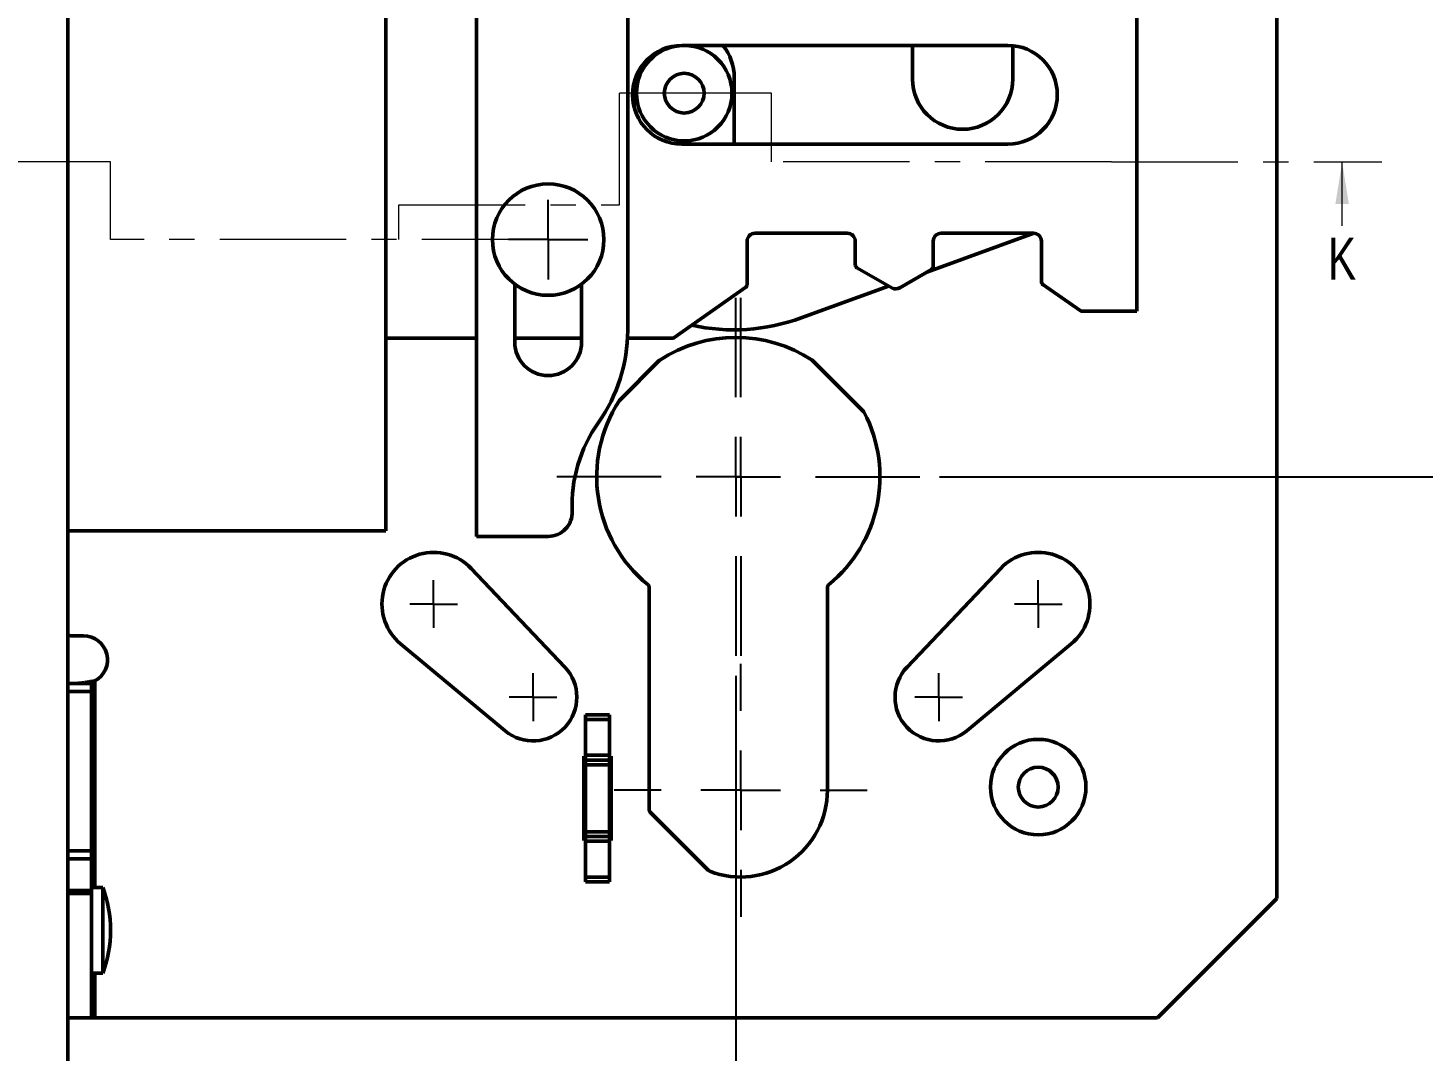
# Model space of a CAD drawing. Header units: millimetres. Extents: x 4 to 420, y 5 to 292.
# Drawn here: x 62.7 to 132.8, y 65.9 to 117.3 of the extents above; entities that cross this region are included whole.
import ezdxf

# ---------------------------------------------------------------- set-up
doc = ezdxf.new("R2010")
doc.units = ezdxf.units.MM
doc.linetypes.add('CENTER', pattern=[10.16, 6.35, -1.27, 1.27, -1.27])
doc.layers.add('FORMAT', color=7, linetype='Continuous')
doc.styles.add('SLDTEXTSTYLE0', font='TXT', dxfattribs={"width": 0.75})
doc.dimstyles.new('SLDDIMSTYLE0', dxfattribs={"dimtxt": 2.116667, "dimasz": 2.116667, "dimexe": 0, "dimexo": 0.0625, "dimgap": 0.529167, "dimtad": 1, "dimlfac": 1.25, "dimrnd": 1e-09, "dimzin": 12, "dimdsep": 46, "dimtxsty": 'SLDTEXTSTYLE0', "dimsah": 1, "dimcen": 0.09, "dimadec": 0, "dimazin": 3, "dimtfac": 1, "dimtofl": 0, "dimtmove": 0, "dimatfit": 3, "dimfxl": 1, "dimfrac": 2, "dimtolj": 1, "dimtzin": 12, "dimarcsym": 0})

# ---------------------------------------------------------------- blocks, each defined once
blk = doc.blocks.new('_D_3')
at = {"layer": 'FORMAT', "color": 7}
for p, q in [((117.012, 162.758), (142.697, 162.758)), ((141.697, 162.758), (141.697, 94.758)), ((108.497, 94.758), (142.697, 94.758))]:
    blk.add_line(p, q, dxfattribs=at)
for centre, start, end in [((140.016, 126.84), 63.43495, 116.56505), ((140.016, 130.438), 243.43495, 296.56505)]:
    blk.add_arc(centre, 3.76, start, end, dxfattribs=at)
for points in [[(141.697, 162.758), (141.372, 160.641), (142.023, 160.641)], [(141.697, 94.758), (142.023, 96.874), (141.372, 96.874)]]:
    blk.add_solid(points, dxfattribs=at)
at = {"layer": 'FORMAT', "color": 7, "insert": (138.969, 127.075), "char_height": 2.1167, "attachment_point": 1, "rotation": 90, "style": 'SLDTEXTSTYLE0'}
blk.add_mtext('85', dxfattribs=at)
blk = doc.blocks.new('_D_4')
at = {"layer": 'FORMAT', "color": 7}
for p, q in [((98.257, 84.758), (98.257, 25.203)), ((62.657, 39.758), (62.657, 25.203)), ((98.257, 26.203), (62.657, 26.203))]:
    blk.add_line(p, q, dxfattribs=at)
for centre, start, end in [((79.556, 27.885), 153.43495, 206.56505), ((77.415, 27.885), 333.43495, 26.56505)]:
    blk.add_arc(centre, 3.76, start, end, dxfattribs=at)
for points in [[(62.657, 26.203), (64.774, 25.878), (64.774, 26.529)], [(98.257, 26.203), (96.141, 26.529), (96.141, 25.878)]]:
    blk.add_solid(points, dxfattribs=at)
at = {"layer": 'FORMAT', "color": 7, "insert": (76.192, 28.932), "char_height": 2.1167, "attachment_point": 1, "style": 'SLDTEXTSTYLE0'}
blk.add_mtext('B.S.', dxfattribs=at)
blk = doc.blocks.new('SW_CENTERMARKSYMBOL_6')
at = {"layer": 'FORMAT', "color": 0}
for q in [(0, 2), (-2, 0), (0, -2), (2, 0)]:
    blk.add_line((0, 0), q, dxfattribs=at)
blk = doc.blocks.new('SW_CENTERMARKSYMBOL_8')
at = {"layer": 'FORMAT', "color": 0}
for q in [(0, 1.2), (-1.2, 0), (0, -1.2), (1.2, 0)]:
    blk.add_line((0, 0), q, dxfattribs=at)
blk = doc.blocks.new('SW_CENTERMARKSYMBOL_9')
at = {"layer": 'FORMAT', "color": 0}
for q in [(0, 1.2), (-1.2, 0), (0, -1.2), (1.2, 0)]:
    blk.add_line((0, 0), q, dxfattribs=at)
blk = doc.blocks.new('SW_CENTERMARKSYMBOL_10')
at = {"layer": 'FORMAT', "color": 0}
for q in [(0, 1.2), (-1.2, 0), (0, -1.2), (1.2, 0)]:
    blk.add_line((0, 0), q, dxfattribs=at)
blk = doc.blocks.new('SW_CENTERMARKSYMBOL_11')
at = {"layer": 'FORMAT', "color": 0}
for q in [(0, 1.2), (-1.2, 0), (0, -1.2), (1.2, 0)]:
    blk.add_line((0, 0), q, dxfattribs=at)
blk = doc.blocks.new('SW_CENTERMARKSYMBOL_12')
at = {"layer": 'FORMAT', "color": 0}
for p, q in [((0, 4), (0, 9)), ((0, 0), (0, 2)), ((-4, 0), (-9, 0)), ((0, 0), (-2, 0)), ((0, 0), (0, -2)), ((0, 0), (2, 0)), ((4, 0), (9, 0)), ((0, -4), (0, -9))]:
    blk.add_line(p, q, dxfattribs=at)
blk = doc.blocks.new('SW_CENTERMARKSYMBOL_13')
at = {"layer": 'FORMAT', "color": 0}
for p, q in [((0, 4), (0, 9)), ((0, 0), (0, 2)), ((-4, 0), (-9, 0)), ((0, 0), (-2, 0)), ((0, 0), (0, -2)), ((0, 0), (2, 0)), ((4, 0), (9, 0)), ((0, -4), (0, -9))]:
    blk.add_line(p, q, dxfattribs=at)
blk = doc.blocks.new('SW_CENTERMARKSYMBOL_14')
at = {"layer": 'FORMAT', "color": 0}
for p, q in [((0, 4), (0, 6.36)), ((0, 0), (0, 2)), ((-4, 0), (-6.36, 0)), ((0, 0), (-2, 0)), ((0, 0), (0, -2)), ((0, 0), (2, 0)), ((4, 0), (6.36, 0)), ((0, -4), (0, -6.36))]:
    blk.add_line(p, q, dxfattribs=at)

msp = doc.modelspace()

# ---------------------------------------------------------------- linework, layer by layer
at = {"color": 7, "linetype": 'Continuous', "lineweight": 50}
for p, q in [((64.6573, 40.7577), (64.6573, 232.7577)), ((125.4573, 73.5577), (125.4573, 199.9577)), ((85.2173, 141.8889), (85.2173, 91.762)), ((92.8173, 102.1129), (92.8173, 139.8557)), ((80.6573, 129.6377), (80.6573, 92.0377)), ((118.4173, 103.0777), (118.4173, 126.1177)), ((111.9373, 116.4377), (95.5373, 116.4377)), ((107.1373, 116.4377), (107.1373, 114.7434)), ((112.1773, 116.4261), (112.1773, 114.7434)), ((93.1373, 114.5825), (93.1373, 113.3329)), ((98.1773, 114.8234), (98.1773, 111.4777)), ((95.5373, 111.4777), (111.9373, 111.4777)), ((99.2173, 106.9977), (103.8573, 106.9977)), ((113.2307, 106.9975), (107.8639, 105.0441)), ((108.5773, 106.9977), (113.2173, 106.9977)), ((98.8173, 104.4098), (98.8173, 106.5977)), ((104.2573, 106.5977), (104.2573, 105.401)), ((108.1773, 105.3181), (108.1773, 106.5977)), ((113.6173, 106.5977), (113.6173, 104.5563)), ((104.3376, 105.2623), (106.0981, 104.2509)), ((106.4981, 104.2517), (108.0976, 105.1797)), ((87.1373, 104.4377), (87.1373, 101.522)), ((90.4973, 101.522), (90.4973, 104.4377)), ((95.1329, 101.7466), (98.7491, 104.2788)), ((105.9376, 104.343), (101.5449, 102.7442)), ((113.6856, 104.4252), (115.5688, 103.1066)), ((115.6605, 103.0777), (118.4173, 103.0777)), ((80.6573, 101.7177), (85.2173, 101.7177)), ((87.1373, 101.7177), (90.4973, 101.7177)), ((92.8076, 101.7177), (95.0411, 101.7177)), ((94.4057, 100.5987), (92.4163, 98.6094)), ((104.6766, 98.0311), (102.109, 100.5987)), ((80.6573, 92.0377), (64.6573, 92.0377)), ((85.2173, 91.762), (88.8251, 91.762)), ((89.652, 85.1933), (84.9419, 90.1489)), ((111.5728, 90.1489), (106.8627, 85.1933)), ((93.8973, 89.2048), (93.8974, 78.0131)), ((102.8573, 78.9977), (102.8573, 89.2048)), ((64.8173, 86.7577), (65.4573, 86.7577)), ((81.3945, 86.359), (86.6503, 81.9864)), ((109.8644, 81.9864), (115.1202, 86.359)), ((64.6573, 84.3577), (65.8573, 84.3577)), ((65.8573, 84.3577), (65.8573, 83.9577)), ((65.8573, 84.3577), (65.8902, 84.3577)), ((64.6573, 83.9577), (65.8573, 83.9577)), ((65.8573, 83.9577), (65.8573, 75.9577)), ((90.6973, 82.7977), (91.8973, 82.7977)), ((90.6973, 82.5577), (90.6973, 82.7977)), ((91.8973, 82.5577), (91.8973, 82.7977)), ((90.6973, 82.5577), (91.8973, 82.5577)), ((90.6973, 80.7577), (90.6973, 82.5577)), ((91.8973, 80.7577), (91.8973, 82.5577)), ((90.6973, 80.7177), (90.6173, 80.7177)), ((90.6173, 80.7177), (90.6173, 76.4777)), ((90.6973, 80.7577), (91.8973, 80.7577)), ((90.6973, 80.5177), (90.6973, 80.7577)), ((91.8973, 80.5177), (91.8973, 80.7577)), ((91.9773, 80.7177), (91.8973, 80.7177)), ((91.9773, 76.4777), (91.9773, 80.7177)), ((90.6973, 80.5177), (91.8973, 80.5177)), ((90.6973, 80.2777), (90.6973, 80.5177)), ((90.6973, 80.2777), (91.8973, 80.2777)), ((90.6973, 76.9177), (90.6973, 80.2777)), ((91.8973, 80.2777), (91.8973, 80.5177)), ((91.8973, 76.9177), (91.8973, 80.2777)), ((93.9442, 77.9), (96.8817, 74.9625)), ((90.6173, 76.4777), (90.6973, 76.4777)), ((90.6973, 76.6777), (90.6973, 76.9177)), ((90.6973, 76.9177), (91.8973, 76.9177)), ((90.6973, 76.6777), (91.8973, 76.6777)), ((90.6973, 76.4377), (90.6973, 76.6777)), ((91.8973, 76.6777), (91.8973, 76.9177)), ((91.8973, 76.4377), (91.8973, 76.6777)), ((91.8973, 76.4777), (91.9773, 76.4777)), ((64.6573, 75.9577), (65.8573, 75.9577)), ((65.8573, 75.9577), (65.8573, 75.5577)), ((90.6973, 76.4377), (91.8973, 76.4377)), ((90.6973, 74.6377), (90.6973, 76.4377)), ((91.8973, 74.6377), (91.8973, 76.4377)), ((64.6573, 75.5577), (65.8573, 75.5577)), ((65.8573, 75.5577), (65.8573, 73.9689)), ((90.6973, 74.6377), (91.8973, 74.6377)), ((90.6973, 74.3977), (90.6973, 74.6377)), ((90.6973, 74.3977), (91.8973, 74.3977)), ((91.8973, 74.3977), (91.8973, 74.6377)), ((64.6573, 73.9689), (65.8573, 73.9689)), ((64.6573, 73.8111), (65.8573, 73.8111)), ((66.4173, 74.1177), (65.8573, 74.1177)), ((65.8573, 73.9689), (65.8573, 73.8111)), ((65.8573, 73.8111), (65.8573, 67.5577)), ((66.4173, 74.1177), (66.4173, 72.8987)), ((119.4573, 67.5577), (125.4573, 73.5577)), ((66.4173, 72.8987), (66.4173, 69.7977)), ((65.8573, 69.7977), (66.4173, 69.7977)), ((64.6573, 67.5577), (65.8573, 67.5577)), ((66.0173, 67.5577), (65.8573, 67.5577)), ((66.0173, 67.5577), (119.4573, 67.5577))]:
    msp.add_line(p, q, dxfattribs=at)
at = {"color": 7, "linetype": 'CENTER', "lineweight": 18}
for p, q in [((95.6573, 114.0377), (92.4034, 114.0377)), ((92.4034, 108.4282), (92.4034, 114.0377)), ((100.0385, 114.0377), (95.6573, 114.0377)), ((100.0385, 110.5834), (100.0385, 114.0377)), ((66.8127, 110.5834), (39.9412, 110.5834)), ((66.8127, 106.6777), (66.8127, 110.5834)), ((117.1476, 110.5834), (100.0385, 110.5834)), ((117.1476, 110.5834), (130.7383, 110.5834)), ((81.3139, 108.4282), (92.4034, 108.4282)), ((81.3139, 106.6777), (81.3139, 108.4282)), ((88.8173, 106.6777), (66.8127, 106.6777)), ((88.8173, 106.6777), (81.3139, 106.6777))]:
    msp.add_line(p, q, dxfattribs=at)
at = {"color": 7, "linetype": 'Continuous', "lineweight": 18}
msp.add_line((128.7383, 107.366), (128.7383, 110.5834), dxfattribs=at)
at = {"color": 8, "linetype": 'Continuous', "lineweight": 50}
for p, q in [((66.0173, 74.1177), (66.0173, 84.4964)), ((66.0173, 67.5577), (66.0173, 69.7977))]:
    msp.add_line(p, q, dxfattribs=at)
at = {"color": 7, "linetype": 'Continuous', "lineweight": 50}
for centre, radius in [((95.6573, 114.0377), 2.4), ((95.6573, 114.0377), 1), ((88.8173, 106.6777), 2.8), ((113.4573, 79.1577), 2.4), ((113.4573, 79.1577), 1)]:
    msp.add_circle(centre, radius, dxfattribs=at)
for centre, radius, start, end in [((95.5373, 113.9577), 2.48, 90, 270), ((95.6573, 114.8234), 2.52, 0, 39.837401), ((111.9373, 113.9577), 2.48, 270, 90), ((109.6573, 114.7434), 2.52, 180, 0), ((99.2173, 106.5977), 0.4, 90, 180), ((103.8573, 106.5977), 0.4, 0, 90), ((108.5773, 106.5977), 0.4, 90, 180), ((113.2173, 106.5977), 0.4, 0, 90), ((104.4173, 105.401), 0.16, 180, 240.121583), ((108.0173, 105.3181), 0.16, 300.121583, 0), ((113.7773, 104.5563), 0.16, 180, 235), ((98.6573, 104.4098), 0.16, 305, 0), ((106.2973, 104.5977), 0.4, 240.121583, 300.121583), ((98.1373, 112.1062), 9.9629, 257.749893, 290), ((115.6605, 103.2377), 0.16, 235, 270), ((84.8173, 102.1129), 8, 324.665498, 0), ((98.2573, 94.7577), 7, 56.867836, 123.132164), ((95.0411, 101.8777), 0.16, 270, 305), ((88.8173, 101.522), 1.68, 180, 0), ((94.5188, 100.4856), 0.16, 123.132164, 135), ((101.9959, 100.4856), 0.16, 45, 56.867836), ((98.2573, 94.7577), 7, 146.867836, 230.855015), ((92.5294, 98.4963), 0.16, 135, 146.867836), ((98.4973, 94.7577), 7, 309.144985, 27.518468), ((104.5635, 97.918), 0.16, 27.518468, 45), ((97.2173, 93.322), 7.2, 144.665498, 182.456286), ((88.8251, 92.962), 1.2, 270, 2.456286), ((83.0573, 88.3577), 2.6, 43.545025, 230.241747), ((113.4573, 88.3577), 2.6, 309.758253, 136.454975), ((93.7373, 89.2048), 0.16, 0.000022, 50.855015), ((103.0173, 89.2048), 0.16, 129.144985, 180), ((64.8173, 86.9177), 0.16, 180, 270), ((65.4573, 85.5577), 1.2, 297.818141, 90), ((88.0573, 83.6777), 2.2, 230.241747, 43.545025), ((108.4573, 83.6777), 2.2, 136.454975, 309.758253), ((98.4973, 78.9977), 4.36, 249.037841, 0), ((94.0574, 78.0131), 0.16, 180.000022, 224.999904), ((96.9948, 75.0757), 0.16, 224.999904, 249.037841), ((60.7853, 71.9577), 6.032, 339.017046, 20.982954)]:
    msp.add_arc(centre, radius, start, end, dxfattribs=at)
for points, knots in [([(64.937, 84.3577), (64.9586, 84.3587), (65.0019, 84.3607), (65.0744, 84.3657), (65.152, 84.372), (65.2348, 84.3798), (65.3221, 84.3892), (65.4136, 84.4), (65.5087, 84.4123), (65.6067, 84.4261), (65.7072, 84.4413), (65.8096, 84.4581), (65.9132, 84.4763), (65.9826, 84.4897), (66.0173, 84.4964)], [0, 0, 0, 0, 0.0825942, 0.1652669, 0.2480351, 0.3309156, 0.4139252, 0.4970807, 0.5803986, 0.6638955, 0.7475878, 0.8314919, 0.915624, 1, 1, 1, 1]), ([(65.8902, 84.3577), (65.9051, 84.3629), (65.9244, 84.3771), (65.9683, 84.4233), (65.9928, 84.4554), (66.0173, 84.4964)], [0, 0, 0, 0, 0.5, 0.5, 1, 1, 1, 1])]:
    msp.add_open_spline(points, degree=3, knots=knots, dxfattribs=at)
at = {"color": 7, "linetype": 'Continuous', "lineweight": 18}
msp.add_solid([(128.7383, 110.5834), (128.3997, 108.4667), (129.077, 108.4667)], dxfattribs=at)

# ---------------------------------------------------------------- block references
at = {"layer": 'FORMAT'}
msp.add_blockref('SW_CENTERMARKSYMBOL_6', (88.8173, 106.6777), dxfattribs=at)
at = {"layer": 'FORMAT', "color": 7}
for name, p in [('SW_CENTERMARKSYMBOL_12', (98.2573, 94.7577)), ('SW_CENTERMARKSYMBOL_13', (98.4973, 94.7577)), ('SW_CENTERMARKSYMBOL_8', (83.0573, 88.3577)), ('SW_CENTERMARKSYMBOL_11', (113.4573, 88.3577)), ('SW_CENTERMARKSYMBOL_14', (98.4973, 78.9977)), ('SW_CENTERMARKSYMBOL_9', (88.0573, 83.6777)), ('SW_CENTERMARKSYMBOL_10', (108.4573, 83.6777))]:
    msp.add_blockref(name, p, dxfattribs=at)

# ---------------------------------------------------------------- texts
at = {"color": 7, "linetype": 'Continuous', "insert": (128.0261, 106.7823), "char_height": 2.1167, "attachment_point": 1, "style": 'SLDTEXTSTYLE0'}
msp.add_mtext('K', dxfattribs=at)

# ---------------------------------------------------------------- dimensions: what is measured, and where the dimension line sits
at = {"layer": 'FORMAT', "color": 7}
dim = msp.add_linear_dim(base=(141.6973, 94.7577), p1=(98.2573, 162.7577), p2=(107.4973, 94.7577), angle=90, text='(<>)', dimstyle='SLDDIMSTYLE0', dxfattribs=at)
dim.commit()
dim.dimension.update_dxf_attribs({"geometry": '_D_3', "text_midpoint": (141.6973, 128.6391), "dimtype": 160})
dim = msp.add_linear_dim(base=(62.6573, 26.2032), p1=(98.2573, 85.7577), p2=(62.6573, 40.7577), text='(B.S.)', dimstyle='SLDDIMSTYLE0', dxfattribs=at)
dim.commit()
dim.dimension.update_dxf_attribs({"geometry": '_D_4', "text_midpoint": (78.4855, 26.2032), "dimtype": 160})

doc.saveas('drawing.dxf')
